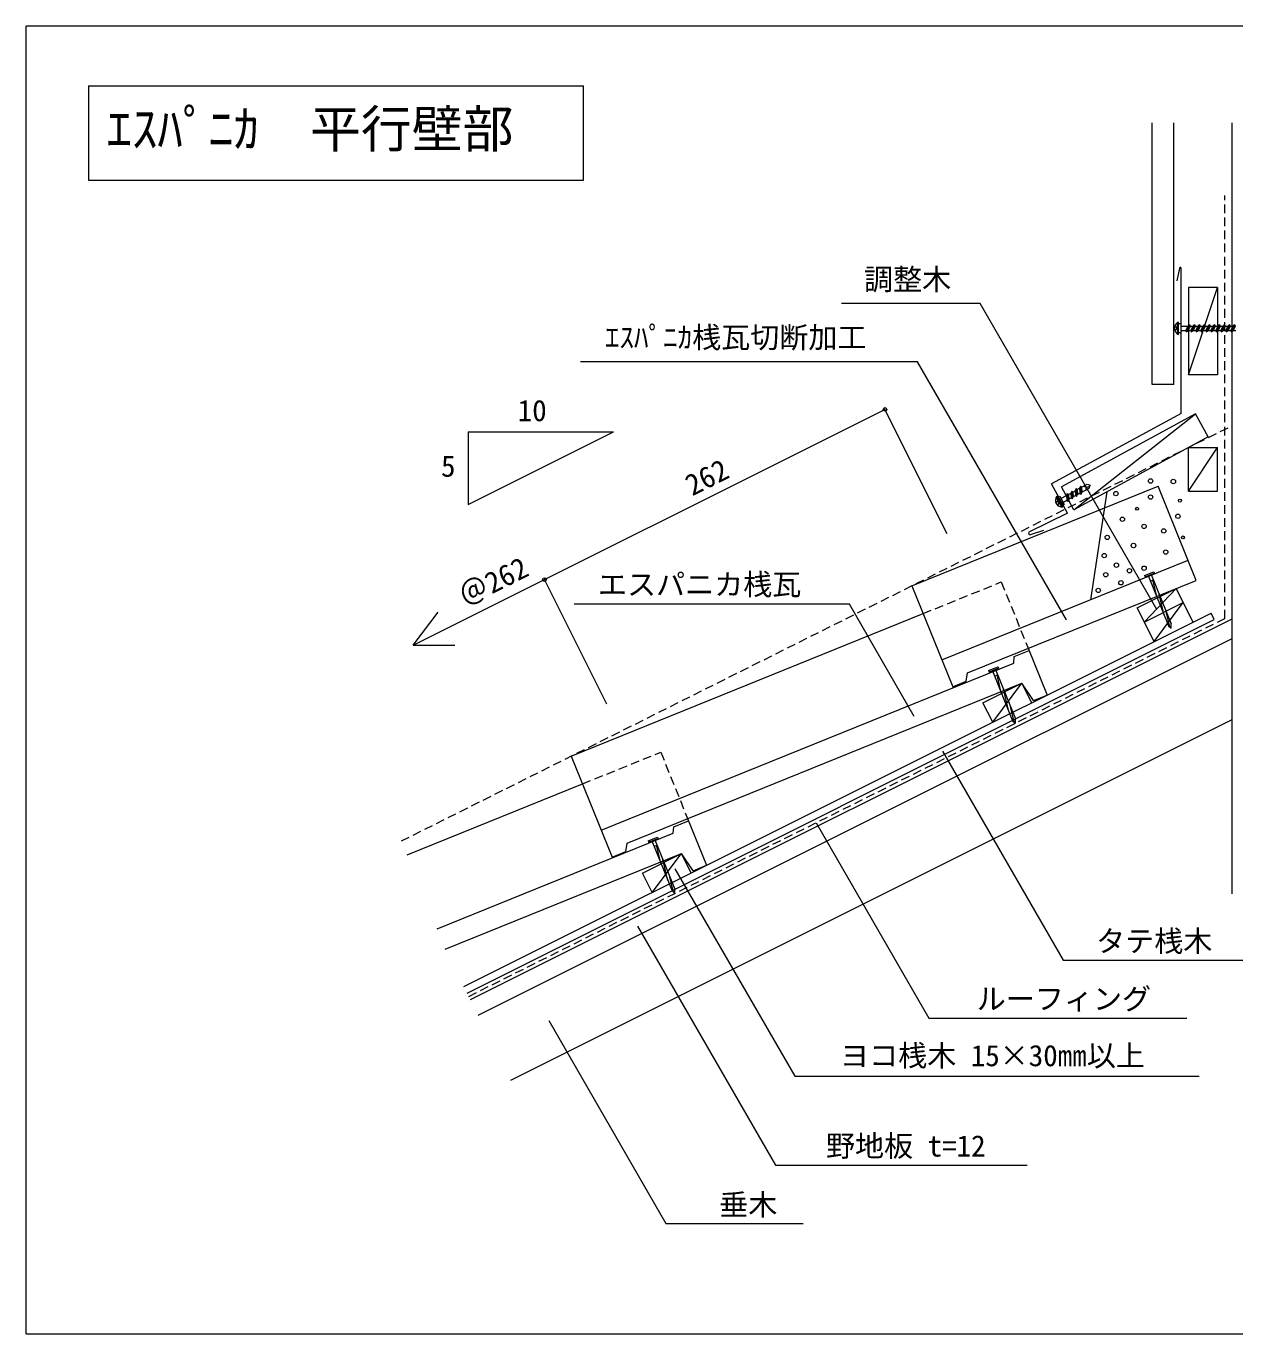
# Model space of a CAD drawing. Units: millimetres, scale not verified. Extents: x -7035 to 2796, y -3458 to 1902.
# Drawn here: x 1461 to 2293, y 991 to 1891 of the extents above; entities that cross this region are included whole.
import ezdxf
from ezdxf.enums import TextEntityAlignment as Align

# ---------------------------------------------------------------- set-up
doc = ezdxf.new("R2010")
doc.units = ezdxf.units.MM
doc.header["$LTSCALE"] = 5
doc.header["$PDMODE"] = 32
doc.header["$PDSIZE"] = 2.5
doc.linetypes.add('DASHED1', pattern=[1.8, 1.2, -0.6])
for name, color, linetype, lineweight in [('0-0', 7, 'Continuous', 18), ('0-1', 7, 'Continuous', 18), ('0-3', 4, 'Continuous', 18), ('0-7', 6, 'Continuous', 18), ('0-8', 7, 'DASHED1', 18)]:
    doc.layers.add(name, color=color, linetype=linetype, lineweight=lineweight)
doc.styles.add('ＭＳ ゴシック', font='')
doc.styles.get('ＭＳ ゴシック').set_extended_font_data('MS Gothic')

msp = doc.modelspace()

# ---------------------------------------------------------------- linework, layer by layer
at = {"layer": '0-0', "color": 4}
for p, q in [((2796.324, 1890.785), (1461.324, 1890.785)), ((1461.324, 990.785), (1461.324, 1890.785)), ((1461.324, 990.785), (2796.324, 990.785))]:
    msp.add_line(p, q, dxfattribs=at)
at = {"layer": '0-0'}
for p, q in [((2236.118, 1644.257), (2236.118, 1824.257)), ((2251.118, 1644.257), (2251.118, 1824.257)), ((2291.118, 1293.604), (2291.118, 1824.257)), ((2261.118, 1650.893), (2281.118, 1710.893)), ((2281.118, 1710.893), (2281.118, 1650.893)), ((2117.886, 1699.852), (2022.453, 1699.852)), ((2239.457, 1489.286), (2117.886, 1699.852)), ((2253.614, 1686.189), (2256.001, 1686.189)), ((2254.342, 1678.638), (2254.343, 1687.139)), ((2256.001, 1686.189), (2256, 1679.612)), ((2256.001, 1684.392), (2260.652, 1684.39)), ((2261.873, 1685.348), (2259.593, 1680.397)), ((2261.873, 1685.348), (2260.652, 1684.39)), ((2262.223, 1684.39), (2264.098, 1684.389)), ((2265.319, 1685.347), (2263.041, 1680.397)), ((2265.319, 1685.347), (2264.098, 1684.389)), ((2265.67, 1684.389), (2267.545, 1684.389)), ((2268.766, 1685.347), (2266.487, 1680.396)), ((2268.766, 1685.347), (2267.545, 1684.389)), ((2269.116, 1684.388), (2270.991, 1684.388)), ((2272.212, 1685.346), (2269.933, 1680.395)), ((2272.212, 1685.346), (2270.991, 1684.388)), ((2272.563, 1684.387), (2274.438, 1684.387)), ((2275.659, 1685.345), (2273.379, 1680.395)), ((2275.659, 1685.345), (2274.438, 1684.387)), ((2276.009, 1684.387), (2277.884, 1684.386)), ((2279.105, 1685.345), (2276.827, 1680.394)), ((2279.105, 1685.345), (2277.884, 1684.387)), ((2279.456, 1684.386), (2281.331, 1684.386)), ((2282.552, 1685.344), (2280.273, 1680.393)), ((2282.552, 1685.344), (2281.331, 1684.386)), ((2282.902, 1684.385), (2284.777, 1684.385)), ((2285.998, 1685.343), (2283.719, 1680.392)), ((2285.998, 1685.343), (2284.777, 1684.385)), ((2286.349, 1684.385), (2288.224, 1684.384)), ((2289.445, 1685.342), (2287.166, 1680.392)), ((2289.445, 1685.342), (2288.224, 1684.384)), ((2289.796, 1684.384), (2291.67, 1684.383)), ((2292.892, 1685.341), (2290.613, 1680.39)), ((2292.892, 1685.341), (2291.67, 1684.383)), ((2256, 1679.612), (2253.613, 1679.613)), ((2256, 1681.391), (2259.271, 1681.391)), ((2259.593, 1680.397), (2260.843, 1681.39)), ((2260.843, 1681.39), (2262.717, 1681.39)), ((2263.04, 1680.397), (2264.289, 1681.389)), ((2264.289, 1681.389), (2266.164, 1681.389)), ((2266.487, 1680.396), (2267.736, 1681.388)), ((2267.736, 1681.388), (2269.61, 1681.388)), ((2269.933, 1680.395), (2271.182, 1681.387)), ((2271.182, 1681.387), (2273.057, 1681.387)), ((2273.379, 1680.395), (2274.629, 1681.387)), ((2274.629, 1681.387), (2276.503, 1681.387)), ((2276.826, 1680.394), (2278.075, 1681.386)), ((2278.075, 1681.386), (2279.95, 1681.386)), ((2280.273, 1680.393), (2281.522, 1681.385)), ((2281.522, 1681.385), (2283.396, 1681.385)), ((2283.719, 1680.392), (2284.968, 1681.385)), ((2284.968, 1681.385), (2286.843, 1681.384)), ((2287.165, 1680.392), (2288.414, 1681.384)), ((2288.415, 1681.384), (2290.289, 1681.384)), ((2290.612, 1680.39), (2291.861, 1681.383)), ((2291.862, 1681.383), (2293.736, 1681.383)), ((2281.118, 1650.893), (2261.118, 1650.893)), ((2251.118, 1644.257), (2236.118, 1644.257)), ((1727.585, 1464.681), (2052.319, 1627.048)), ((2095.179, 1541.329), (2052.319, 1627.048)), ((2265.987, 1623.939), (2173.774, 1573.722)), ((2182.382, 1557.914), (2265.987, 1623.939)), ((2274.596, 1608.13), (2265.987, 1623.939)), ((1765.452, 1611.575), (1765.452, 1561.575)), ((1765.452, 1611.575), (1865.452, 1611.575)), ((1765.452, 1561.575), (1865.452, 1611.575)), ((2274.596, 1608.13), (2182.382, 1557.914)), ((2261.118, 1600.791), (2281.118, 1600.791)), ((2261.118, 1570.791), (2261.118, 1600.791)), ((2261.118, 1570.791), (2281.118, 1600.791)), ((2281.118, 1570.791), (2281.118, 1600.791)), ((2187.6, 1573.451), (2191.36, 1575.503)), ((2191.36, 1575.503), (2193.466, 1574.944)), ((2170.431, 1566.132), (2172.526, 1567.276)), ((2174.688, 1559.854), (2170.616, 1567.315)), ((2172.526, 1567.276), (2175.677, 1561.503)), ((2182.382, 1557.914), (2173.774, 1573.722)), ((2177.756, 1569.171), (2177.144, 1567.745)), ((2177.756, 1569.171), (2178.128, 1563.733)), ((2178.523, 1568.498), (2180.168, 1569.396)), ((2178.749, 1565.203), (2180.394, 1566.101)), ((2180.782, 1570.822), (2180.169, 1569.396)), ((2180.782, 1570.822), (2181.154, 1565.384)), ((2181.154, 1565.384), (2181.774, 1566.854)), ((2181.548, 1570.149), (2183.194, 1571.047)), ((2181.774, 1566.854), (2183.42, 1567.752)), ((2183.806, 1572.473), (2183.194, 1571.047)), ((2183.806, 1572.473), (2184.179, 1567.035)), ((2184.179, 1567.035), (2184.799, 1568.505)), ((2184.573, 1571.8), (2186.219, 1572.697)), ((2184.799, 1568.505), (2186.445, 1569.403)), ((2186.832, 1574.124), (2186.219, 1572.697)), ((2186.832, 1574.124), (2187.204, 1568.687)), ((2187.204, 1568.687), (2187.825, 1570.156)), ((2187.825, 1570.156), (2192.797, 1572.87)), ((2192.797, 1572.87), (2193.466, 1574.944)), ((2205.071, 1570.27), (2193.686, 1496.056)), ((2266.485, 1509.352), (2240.212, 1574.235)), ((2261.118, 1570.791), (2281.118, 1570.791)), ((2175.677, 1561.503), (2173.582, 1560.36)), ((2178.128, 1563.733), (2178.749, 1565.203)), ((1860.839, 1424.159), (1817.979, 1509.878)), ((2230.744, 1480.604), (2252.701, 1503.771)), ((2264.285, 1480.604), (2252.701, 1503.771)), ((2230.744, 1480.604), (2257.577, 1494.02)), ((2237.452, 1467.187), (2257.577, 1494.02)), ((1727.585, 1464.681), (1744.756, 1487.576)), ((1762.577, 1229.75), (2276.663, 1486.793)), ((2027.847, 1492.927), (1838.403, 1492.927)), ((2072.486, 1415.608), (2027.847, 1492.927)), ((1767.049, 1220.805), (2291.118, 1482.84)), ((1772.415, 1210.072), (2291.118, 1469.423)), ((1727.585, 1464.681), (1756.204, 1464.681)), ((2119.749, 1425.106), (2146.582, 1438.523)), ((2126.457, 1411.69), (2146.582, 1438.523)), ((2153.29, 1425.106), (2146.582, 1438.523)), ((2126.457, 1411.69), (2119.749, 1425.106)), ((1794.776, 1165.351), (2291.118, 1413.522)), ((2091.946, 1391.838), (2174.964, 1248.047)), ((2004.936, 1342.544), (2082.588, 1208.047)), ((1885.409, 1307.936), (1912.242, 1321.353)), ((1892.117, 1294.52), (1912.242, 1321.353)), ((1918.95, 1307.936), (1912.242, 1321.353)), ((1892.117, 1294.52), (1885.409, 1307.936)), ((1907.792, 1310.804), (1990.212, 1168.047)), ((1882.022, 1271.322), (1977.02, 1106.781)), ((2174.964, 1248.047), (2299.762, 1248.047)), ((2082.588, 1208.047), (2259.994, 1208.047)), ((1990.212, 1168.047), (2268.516, 1168.047)), ((1977.02, 1106.781), (2150.207, 1106.781))]:
    msp.add_line(p, q, dxfattribs=at)
at = {"layer": '0-0', "color": 6, "linetype": 'DASHED1'}
for p, q in [((2286.118, 1483.135), (2286.118, 1774.257)), ((1765.931, 1223.041), (2286.118, 1483.135))]:
    msp.add_line(p, q, dxfattribs=at)
at = {"layer": '0-0', "color": 6}
for p, q in [((2255.058, 1724.258), (2253.169, 1715.501)), ((2256.118, 1624.257), (2256.118, 1724.257)), ((2256.118, 1624.257), (2166.991, 1575.722)), ((2177.991, 1555.523), (2166.991, 1575.722)), ((2177.991, 1555.523), (2151.343, 1542.617)), ((2161.401, 1543.594), (2152.254, 1540.726))]:
    msp.add_line(p, q, dxfattribs=at)
at = {"layer": '0-0', "linetype": 'DASHED1'}
for p, q in [((2251.647, 1683.849), (2253.017, 1683.849)), ((2253.017, 1683.849), (2253.017, 1681.929)), ((2253.613, 1682.889), (2253.614, 1686.189)), ((2251.647, 1681.929), (2253.017, 1681.929)), ((2253.613, 1682.889), (2253.613, 1679.613)), ((1719.531, 1329.998), (2291.118, 1615.791)), ((2172.012, 1563.236), (2170.431, 1566.132)), ((2169.826, 1563.137), (2171.028, 1563.793)), ((2170.746, 1561.451), (2171.949, 1562.108)), ((2171.028, 1563.793), (2171.949, 1562.108)), ((2172.012, 1563.236), (2173.582, 1560.36))]:
    msp.add_line(p, q, dxfattribs=at)
at = {"layer": '0-0'}
for points in [[(2281.118, 1710.893), (2261.118, 1710.893), (2261.118, 1650.893)], [(2260.652, 1684.39), (2259.271, 1681.391), (2259.593, 1680.397)], [(2261.873, 1685.348), (2262.223, 1684.39), (2260.843, 1681.39)], [(2264.098, 1684.389), (2262.717, 1681.39), (2263.04, 1680.397)], [(2265.319, 1685.347), (2265.67, 1684.389), (2264.289, 1681.389)], [(2267.545, 1684.389), (2266.164, 1681.389), (2266.487, 1680.396)], [(2268.766, 1685.347), (2269.116, 1684.388), (2267.736, 1681.388)], [(2270.991, 1684.388), (2269.61, 1681.388), (2269.933, 1680.395)], [(2272.212, 1685.346), (2272.563, 1684.387), (2271.182, 1681.387)], [(2274.438, 1684.387), (2273.057, 1681.388), (2273.379, 1680.395)], [(2275.659, 1685.345), (2276.009, 1684.387), (2274.629, 1681.387)], [(2277.884, 1684.386), (2276.503, 1681.387), (2276.826, 1680.394)], [(2279.105, 1685.345), (2279.456, 1684.386), (2278.075, 1681.386)], [(2281.331, 1684.386), (2279.95, 1681.386), (2280.273, 1680.393)], [(2282.552, 1685.344), (2282.902, 1684.385), (2281.522, 1681.385)], [(2284.777, 1684.385), (2283.396, 1681.385), (2283.719, 1680.392)], [(2285.998, 1685.343), (2286.349, 1684.385), (2284.968, 1681.385)], [(2288.224, 1684.384), (2286.843, 1681.384), (2287.165, 1680.392)], [(2289.445, 1685.342), (2289.796, 1684.384), (2288.414, 1681.384)], [(2291.67, 1684.383), (2290.289, 1681.384), (2290.612, 1680.39)], [(2292.892, 1685.341), (2293.242, 1684.383), (2291.861, 1681.383)], [(2177.152, 1482.251), (2074.615, 1659.852), (1842.796, 1659.852)], [(2173.285, 1565.639), (2177.143, 1567.745), (2177.369, 1564.45)], [(2177.756, 1569.171), (2178.523, 1568.498), (2178.749, 1565.203)], [(2180.168, 1569.396), (2180.394, 1566.101), (2181.154, 1565.384)], [(2180.782, 1570.822), (2181.548, 1570.149), (2181.774, 1566.854)], [(2183.194, 1571.047), (2183.42, 1567.752), (2184.179, 1567.035)], [(2183.806, 1572.473), (2184.573, 1571.8), (2184.799, 1568.505)], [(2186.219, 1572.697), (2186.445, 1569.403), (2187.204, 1568.687)], [(2186.832, 1574.124), (2187.6, 1573.451), (2187.825, 1570.156)], [(2174.722, 1563.006), (2177.369, 1564.45), (2178.128, 1563.733)], [(2237.452, 1467.187), (2225.869, 1490.354), (2252.701, 1503.771)], [(1764.813, 1225.277), (2278.899, 1482.321), (2276.663, 1486.793)], [(1820.983, 1206.327), (1901.55, 1066.781), (1996.102, 1066.781)]]:
    msp.add_lwpolyline(points, dxfattribs=at)
at = {"layer": '0-0', "color": 4}
for centre, radius in [((2235.13, 1577.749), 1.5), ((2250.74, 1577.402), 1.5), ((2211.195, 1569.077), 1.5), ((2235.13, 1566.649), 1.5), ((2225.764, 1558.67), 1), ((2255.249, 1564.22), 1), ((2215.705, 1551.386), 1.5), ((2230.621, 1546.529), 1.5), ((2253.862, 1553.467), 1.5), ((2205.298, 1538.898), 1.5), ((2244.149, 1543.407), 1.5), ((2257.331, 1538.898), 1), ((2223.336, 1533.348), 1.5), ((2245.537, 1528.838), 1.5), ((2203.217, 1526.41), 1.5), ((2211.542, 1519.819), 1.5), ((2204.257, 1513.228), 1.5), ((2220.561, 1516.003), 1.5), ((2230.621, 1517.738), 1.5), ((2199.054, 1502.475), 1.5), ((2214.664, 1507.678), 1.5)]:
    msp.add_circle(centre, radius, dxfattribs=at)
at = {"layer": '0-0', "color": 6}
for centre, radius, start, end in [((2255.587, 1724.198), 0.534, 6.35046, 173.651), ((2152.239, 1541.884), 1.158, 140.72059, 270.7298)]:
    msp.add_arc(centre, radius, start, end, dxfattribs=at)
at = {"layer": '0-0'}
for centre, radius, start, end in [((2256.175, 1682.888), 4.628, 113.30402, 246.67163), ((2174.26, 1564.462), 4.628, 141.93935, 275.30697), ((2191.09, 1577.208), 3.668, 235.75553, 305.40204), ((2192.004, 1572.16), 1.435, 113.32982, 196.69192)]:
    msp.add_arc(centre, radius, start, end, dxfattribs=at)
for p in [(2052.319, 1627.048), (1817.979, 1509.878)]:
    msp.add_point(p, dxfattribs=at)
at = {"layer": '0-1'}
for p, q in [((2070.809, 1505.637), (2240.212, 1574.235)), ((2091.452, 1454.656), (2260.855, 1523.256)), ((2070.809, 1505.637), (2098.958, 1436.12)), ((2109.136, 1445.635), (2266.485, 1509.352)), ((1836.469, 1388.467), (2078.558, 1486.499)), ((2150.85, 1462.614), (2163.886, 1430.425)), ((1857.112, 1337.486), (2140.952, 1452.426)), ((1874.796, 1328.465), (2146.582, 1438.523)), ((2154.617, 1426.672), (2146.582, 1438.523)), ((2154.617, 1426.672), (2163.886, 1430.425)), ((1836.469, 1388.467), (1864.618, 1318.95)), ((1723.414, 1320.41), (1844.218, 1369.329)), ((1916.51, 1345.444), (1929.546, 1313.255)), ((1744.058, 1269.431), (1906.612, 1335.256)), ((1873.888, 1322.702), (1874.796, 1328.465)), ((1749.688, 1255.528), (1912.242, 1321.353)), ((1864.618, 1318.95), (1873.888, 1322.702)), ((1920.277, 1309.503), (1912.242, 1321.353)), ((1920.277, 1309.503), (1929.546, 1313.255))]:
    msp.add_line(p, q, dxfattribs=at)
for points in [[(2140.952, 1452.426), (2141.303, 1456.884), (2151.499, 1461.012)], [(2098.958, 1436.12), (2108.228, 1439.872), (2109.136, 1445.635)], [(1906.612, 1335.256), (1906.964, 1339.714), (1917.159, 1343.842)]]:
    msp.add_lwpolyline(points, dxfattribs=at)
at = {"layer": '0-3'}
for p, q in [((2230.873, 1512.66), (2237.362, 1515.285)), ((2230.873, 1512.66), (2231.248, 1511.734)), ((2231.248, 1511.734), (2237.737, 1514.358)), ((2235.558, 1513.476), (2249.355, 1479.374)), ((2237.362, 1515.285), (2237.737, 1514.358)), ((2234.926, 1508.906), (2237.058, 1509.769)), ((2239.591, 1497.375), (2236.734, 1509.638)), ((2244.433, 1485.408), (2241.064, 1499.866)), ((2248.364, 1477.345), (2245.906, 1487.9)), ((2249.352, 1476.536), (2249.336, 1479.374)), ((2123.658, 1447.249), (2130.147, 1449.874)), ((2130.147, 1449.874), (2130.522, 1448.947)), ((2123.658, 1447.249), (2124.033, 1446.322)), ((2124.033, 1446.322), (2130.522, 1448.947)), ((2127.712, 1443.495), (2129.844, 1444.358)), ((2128.344, 1448.065), (2142.14, 1413.963)), ((2132.377, 1431.964), (2129.52, 1444.227)), ((2137.218, 1419.997), (2133.85, 1434.455)), ((2141.15, 1411.934), (2138.691, 1422.489)), ((2142.138, 1411.125), (2142.122, 1413.963)), ((1889.318, 1330.079), (1895.807, 1332.704)), ((1895.807, 1332.704), (1896.182, 1331.777)), ((1889.318, 1330.079), (1889.693, 1329.152)), ((1889.693, 1329.152), (1896.182, 1331.777)), ((1893.372, 1326.325), (1895.504, 1327.188)), ((1894.004, 1330.895), (1907.8, 1296.793)), ((1898.037, 1314.794), (1895.18, 1327.057)), ((1902.878, 1302.827), (1899.51, 1317.285)), ((1906.81, 1294.764), (1904.351, 1305.319)), ((1907.798, 1293.955), (1907.782, 1296.793))]:
    msp.add_line(p, q, dxfattribs=at)
for points in [[(2233.426, 1512.614), (2247.362, 1478.166), (2249.352, 1476.536)], [(2126.212, 1447.203), (2140.148, 1412.755), (2142.138, 1411.125)], [(1891.872, 1330.033), (1905.808, 1295.585), (1907.798, 1293.955)]]:
    msp.add_lwpolyline(points, dxfattribs=at)
at = {"layer": '0-7'}
for p, q in [((1504.326, 1849.762), (1504.326, 1784.762)), ((1504.326, 1849.762), (1844.769, 1849.762)), ((1844.769, 1784.762), (1844.769, 1849.762)), ((1504.326, 1784.762), (1844.769, 1784.762))]:
    msp.add_line(p, q, dxfattribs=at)
at = {"layer": '0-8'}
for p, q in [((2078.558, 1486.499), (2132.356, 1508.283)), ((2132.356, 1508.283), (2150.85, 1462.614)), ((1844.218, 1369.329), (1898.016, 1391.113)), ((1898.016, 1391.113), (1916.51, 1345.444))]:
    msp.add_line(p, q, dxfattribs=at)

# ---------------------------------------------------------------- texts
at = {"layer": '0-0', "style": 'ＭＳ ゴシック'}
for s, height, p in [('ｴｽﾊﾟﾆｶ\u3000平行壁部', 25.66, (1516.679, 1799.553)), ('調整木', 14.66, (2037.886, 1704.852)), ('ｴｽﾊﾟﾆｶ桟瓦切断加工', 14.66, (1859.615, 1664.852)), ('10', 14.66, (1799.585, 1614.514)), ('5', 14.66, (1746.812, 1576.263)), ('エスパニカ桟瓦', 14.66, (1854.771, 1494.815)), ('タテ桟木 ', 14.66, (2197.62, 1249.348)), ('ルーフィング', 14.66, (2115.452, 1209.636)), ('ヨコ桟木 15×30㎜以上', 14.66, (2021.395, 1170.577)), ('野地板 t=12', 14.66, (2011.697, 1108.396)), ('垂木', 14.66, (1938.22, 1067.964))]:
    msp.add_text(s, height=height, dxfattribs=at).set_placement(p, align=Align.BOTTOM_LEFT)
for s, p in [('262', (1921.6, 1563.18)), ('＠262', (1765.757, 1486.823))]:
    msp.add_text(s, height=14.66, rotation=26.565, dxfattribs=at).set_placement(p, align=Align.BOTTOM_LEFT)

doc.saveas('drawing.dxf')
